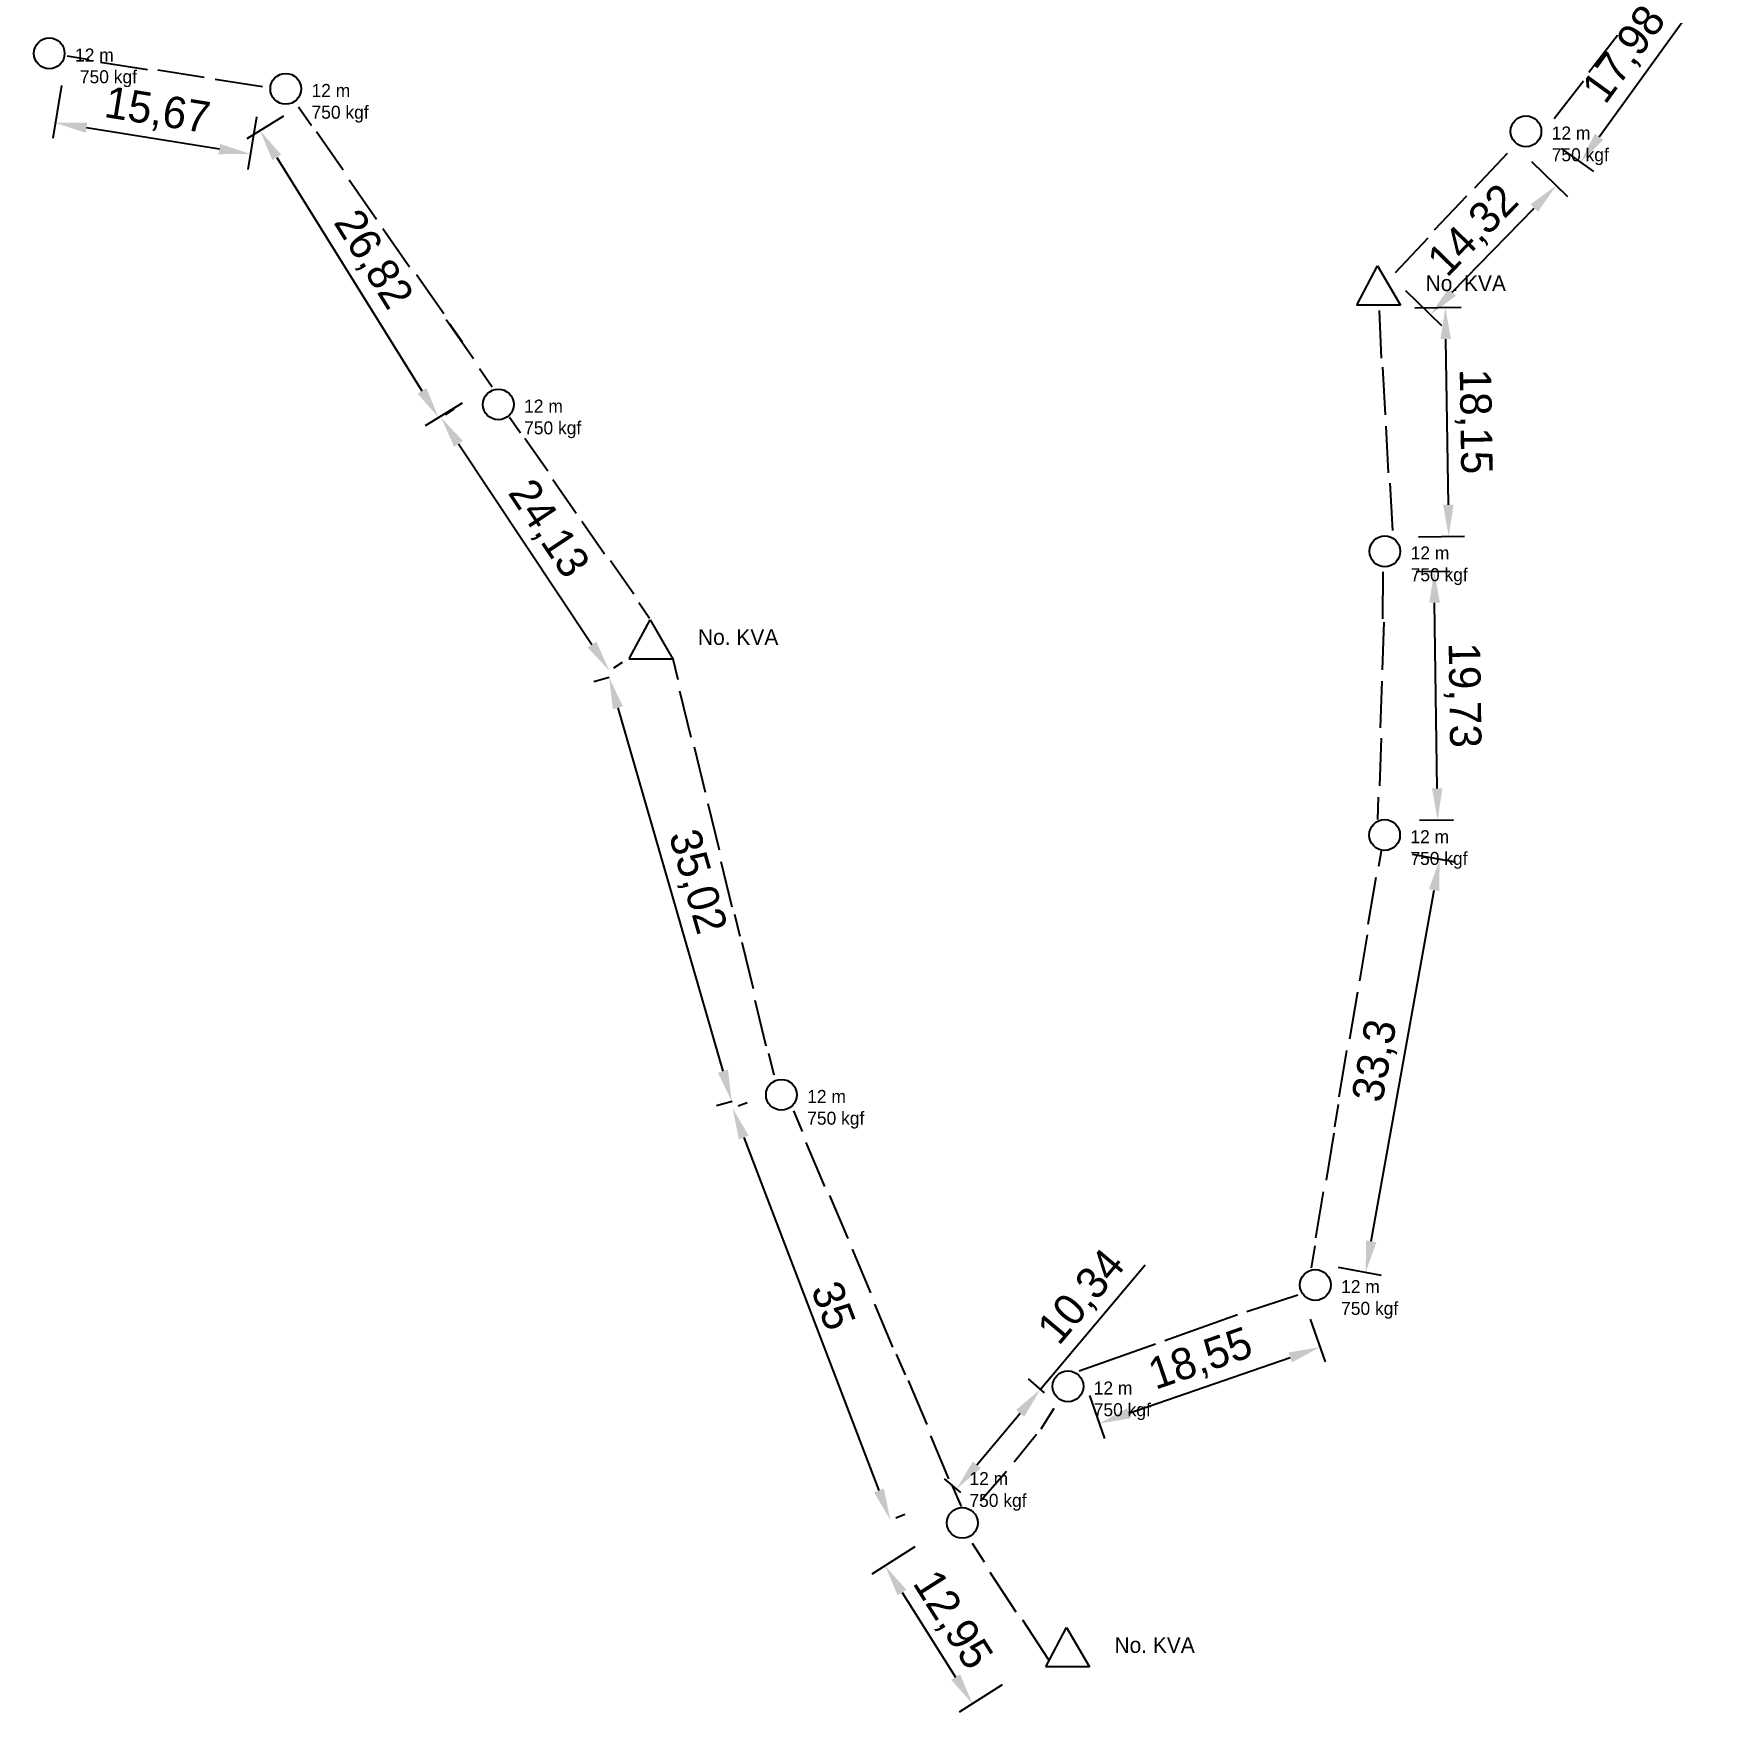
# Model space of a CAD drawing. Header units: millimetres. Extents: x -3588 to 75209, y -3737 to 38254.
# Drawn here: x 29049.7 to 29184, y 6728.9 to 6862.1 of the extents above; entities that cross this region are included whole.
import ezdxf

# ---------------------------------------------------------------- set-up
doc = ezdxf.new("R2010")
doc.units = ezdxf.units.MM
doc.dimstyles.new('ISO-25', dxfattribs={"dimtxt": 2.5, "dimasz": 2.5, "dimexe": 1.25, "dimexo": 0.625, "dimtad": 1, "dimtxsty": 'Standard', "dimcen": 2.5, "dimadec": 0, "dimazin": 0, "dimtfac": 1, "dimtmove": 0, "dimatfit": 3, "dimfxl": 1, "dimarcsym": 0})

# ---------------------------------------------------------------- blocks, each defined once
blk = doc.blocks.new('*D58')
at = {"color": 0, "lineweight": -2, "transparency": 16777216}
for p, q in [((29051.92, 6857.98), (29051.25, 6853.79)), ((29067.4, 6855.5), (29066.73, 6851.31)), ((29064.46, 6852.94), (29053.92, 6854.63))]:
    blk.add_line(p, q, dxfattribs=at)
at = {"color": 0, "transparency": 16777216}
for points in [[(29053.98, 6855.04), (29053.85, 6854.22), (29051.45, 6855.02)], [(29064.52, 6853.35), (29064.39, 6852.53), (29066.93, 6852.55)]]:
    blk.add_solid(points, dxfattribs=at)
at = {"layer": 'Defpoints', "color": 0, "transparency": 16777216}
for p in [(29052.02, 6858.6), (29067.5, 6856.12), (29051.45, 6855.02)]:
    blk.add_point(p, dxfattribs=at)
at = {"color": 0, "transparency": 16777216, "insert": (29059.52, 6855.84), "char_height": 2.5, "attachment_point": 5, "rotation": 350.917}
blk.add_mtext('15,67', dxfattribs=at)
blk = doc.blocks.new('*D60')
at = {"color": 0, "lineweight": -2, "transparency": 16777216}
for p, q in [((29069.55, 6855.55), (29066.63, 6853.74)), ((29069.01, 6852.28), (29080.54, 6833.75)), ((29083.72, 6832.78), (29080.8, 6830.97))]:
    blk.add_line(p, q, dxfattribs=at)
at = {"color": 0, "transparency": 16777216}
for points in [[(29069.37, 6852.5), (29068.66, 6852.06), (29067.69, 6854.4)], [(29080.89, 6833.97), (29080.19, 6833.53), (29081.86, 6831.63)]]:
    blk.add_solid(points, dxfattribs=at)
at = {"layer": 'Defpoints', "color": 0, "transparency": 16777216}
for p in [(29070.08, 6855.88), (29084.25, 6833.11), (29081.86, 6831.63)]:
    blk.add_point(p, dxfattribs=at)
at = {"color": 0, "transparency": 16777216, "insert": (29076.55, 6844.11), "char_height": 2.5, "attachment_point": 5, "rotation": 301.8892}
blk.add_mtext('26,82', dxfattribs=at)
blk = doc.blocks.new('*D61')
at = {"color": 0, "lineweight": -2, "transparency": 16777216}
for p, q in [((29082.41, 6831.87), (29083.09, 6832.33)), ((29083.43, 6829.55), (29094.03, 6813.62)), ((29095.77, 6811.78), (29096.46, 6812.23))]:
    blk.add_line(p, q, dxfattribs=at)
at = {"color": 0, "transparency": 16777216}
for points in [[(29083.78, 6829.79), (29083.09, 6829.32), (29082.05, 6831.64)], [(29094.38, 6813.85), (29093.68, 6813.39), (29095.41, 6811.54)]]:
    blk.add_solid(points, dxfattribs=at)
at = {"layer": 'Defpoints', "color": 0, "transparency": 16777216}
for p in [(29081.89, 6831.53), (29095.25, 6811.43), (29095.41, 6811.54)]:
    blk.add_point(p, dxfattribs=at)
at = {"color": 0, "transparency": 16777216, "insert": (29090.47, 6822.74), "char_height": 2.5, "attachment_point": 5, "rotation": 303.6315}
blk.add_mtext('24,13', dxfattribs=at)
blk = doc.blocks.new('*D62')
at = {"color": 0, "lineweight": -2, "transparency": 16777216}
for p, q in [((29095.41, 6811.01), (29094.19, 6810.66)), ((29096.09, 6808.61), (29104.43, 6779.77)), ((29105.15, 6777.37), (29103.92, 6777.02))]:
    blk.add_line(p, q, dxfattribs=at)
at = {"color": 0, "transparency": 16777216}
for points in [[(29096.49, 6808.72), (29095.69, 6808.49), (29095.39, 6811.01)], [(29104.83, 6779.88), (29104.03, 6779.65), (29105.12, 6777.37)]]:
    blk.add_solid(points, dxfattribs=at)
at = {"layer": 'Defpoints', "color": 0, "transparency": 16777216}
for p in [(29096.01, 6811.19), (29105.75, 6777.55), (29105.12, 6777.37)]:
    blk.add_point(p, dxfattribs=at)
at = {"color": 0, "transparency": 16777216, "insert": (29104.26, 6795.35), "char_height": 2.5, "width": 9.4878, "attachment_point": 5, "rotation": 286.1352}
blk.add_mtext('\\P35,02', dxfattribs=at)
blk = doc.blocks.new('*D63')
at = {"color": 0, "lineweight": -2, "transparency": 16777216}
for p, q in [((29105.63, 6777.01), (29106.36, 6777.28)), ((29106.08, 6774.5), (29116.81, 6746.49)), ((29118.15, 6744.32), (29118.87, 6744.6))]:
    blk.add_line(p, q, dxfattribs=at)
at = {"color": 0, "transparency": 16777216}
for points in [[(29106.47, 6774.65), (29105.69, 6774.35), (29105.19, 6776.84)], [(29117.2, 6746.64), (29116.42, 6746.34), (29117.71, 6744.15)]]:
    blk.add_solid(points, dxfattribs=at)
at = {"layer": 'Defpoints', "color": 0, "transparency": 16777216}
for p in [(29105.05, 6776.78), (29117.56, 6744.1), (29117.71, 6744.15)]:
    blk.add_point(p, dxfattribs=at)
at = {"color": 0, "transparency": 16777216, "insert": (29113.2, 6761.16), "char_height": 2.5, "attachment_point": 5, "rotation": 290.954}
blk.add_mtext('35', dxfattribs=at)
blk = doc.blocks.new('*D64')
at = {"color": 0, "lineweight": -2, "transparency": 16777216}
for p, q in [((29119.67, 6742.01), (29116.24, 6739.84)), ((29118.64, 6738.4), (29122.89, 6731.68)), ((29126.6, 6731.07), (29123.18, 6728.9))]:
    blk.add_line(p, q, dxfattribs=at)
at = {"color": 0, "transparency": 16777216}
for points in [[(29118.99, 6738.62), (29118.29, 6738.17), (29117.3, 6740.51)], [(29123.25, 6731.91), (29122.54, 6731.46), (29124.23, 6729.57)]]:
    blk.add_solid(points, dxfattribs=at)
at = {"layer": 'Defpoints', "color": 0, "transparency": 16777216}
for p in [(29120.2, 6742.34), (29127.13, 6731.41), (29124.23, 6729.57)]:
    blk.add_point(p, dxfattribs=at)
at = {"color": 0, "transparency": 16777216, "insert": (29122.53, 6736.15), "char_height": 2.5, "attachment_point": 5, "rotation": 302.3685}
blk.add_mtext('12,95', dxfattribs=at)
blk = doc.blocks.new('*D65')
at = {"color": 0, "lineweight": -2, "transparency": 16777216}
for p, q in [((29129.63, 6754.53), (29137.95, 6764.41)), ((29129.96, 6754.25), (29128.67, 6755.34)), ((29124.58, 6748.53), (29128.02, 6752.62)), ((29123.3, 6746.34), (29122.01, 6747.42))]:
    blk.add_line(p, q, dxfattribs=at)
at = {"color": 0, "transparency": 16777216}
for points in [[(29127.7, 6752.89), (29128.34, 6752.35), (29129.63, 6754.53)], [(29124.26, 6748.8), (29124.9, 6748.26), (29122.97, 6746.62)]]:
    blk.add_solid(points, dxfattribs=at)
at = {"layer": 'Defpoints', "color": 0, "transparency": 16777216}
for p in [(29129.63, 6754.53), (29130.44, 6753.85), (29123.78, 6745.94)]:
    blk.add_point(p, dxfattribs=at)
at = {"color": 0, "transparency": 16777216, "insert": (29133, 6761.77), "char_height": 2.5, "attachment_point": 5, "rotation": 49.9081}
blk.add_mtext('10,34', dxfattribs=at)
blk = doc.blocks.new('*D66')
at = {"color": 0, "lineweight": -2, "transparency": 16777216}
for p, q in [((29151.04, 6760.08), (29152.22, 6756.69)), ((29136.65, 6752.62), (29149.45, 6757.05)), ((29133.52, 6754.02), (29134.7, 6750.62))]:
    blk.add_line(p, q, dxfattribs=at)
at = {"color": 0, "transparency": 16777216}
for points in [[(29149.31, 6757.44), (29149.59, 6756.66), (29151.81, 6757.87)], [(29136.51, 6753.01), (29136.79, 6752.22), (29134.29, 6751.8)]]:
    blk.add_solid(points, dxfattribs=at)
at = {"layer": 'Defpoints', "color": 0, "transparency": 16777216}
for p in [(29150.84, 6760.67), (29151.81, 6757.87), (29133.32, 6754.61)]:
    blk.add_point(p, dxfattribs=at)
at = {"color": 0, "transparency": 16777216, "insert": (29142.37, 6756.8), "char_height": 2.5, "attachment_point": 5, "rotation": 19.0946}
blk.add_mtext('18,55', dxfattribs=at)
blk = doc.blocks.new('*D67')
at = {"color": 0, "lineweight": -2, "transparency": 16777216}
for p, q in [((29159.13, 6796.98), (29162.54, 6796.37)), ((29155.88, 6766.27), (29160.87, 6794.13)), ((29153.26, 6764.2), (29156.67, 6763.59))]:
    blk.add_line(p, q, dxfattribs=at)
at = {"color": 0, "transparency": 16777216}
for points in [[(29160.46, 6794.2), (29161.28, 6794.06), (29161.31, 6796.59)], [(29155.47, 6766.34), (29156.29, 6766.19), (29155.44, 6763.81)]]:
    blk.add_solid(points, dxfattribs=at)
at = {"layer": 'Defpoints', "color": 0, "transparency": 16777216}
for p in [(29158.52, 6797.09), (29161.31, 6796.59), (29152.65, 6764.31)]:
    blk.add_point(p, dxfattribs=at)
at = {"color": 0, "transparency": 16777216, "insert": (29156.32, 6780.57), "char_height": 2.5, "attachment_point": 5, "rotation": 79.8511}
blk.add_mtext('33,3', dxfattribs=at)
blk = doc.blocks.new('*D68')
at = {"color": 0, "lineweight": -2, "transparency": 16777216}
for p, q in [((29159.44, 6819.41), (29162.13, 6819.45)), ((29161.11, 6802.2), (29160.91, 6816.93)), ((29159.72, 6799.68), (29162.4, 6799.72))]:
    blk.add_line(p, q, dxfattribs=at)
at = {"color": 0, "transparency": 16777216}
for points in [[(29161.33, 6816.94), (29160.49, 6816.93), (29160.88, 6819.43)], [(29161.53, 6802.21), (29160.7, 6802.2), (29161.15, 6799.7)]]:
    blk.add_solid(points, dxfattribs=at)
at = {"layer": 'Defpoints', "color": 0, "transparency": 16777216}
for p in [(29158.82, 6819.4), (29160.88, 6819.43), (29159.09, 6799.67)]:
    blk.add_point(p, dxfattribs=at)
at = {"color": 0, "transparency": 16777216, "insert": (29163.1, 6809.6), "char_height": 2.5, "attachment_point": 5, "rotation": 270.7912}
blk.add_mtext('19,73', dxfattribs=at)
blk = doc.blocks.new('*D69')
at = {"color": 0, "lineweight": -2, "transparency": 16777216}
for p, q in [((29159.35, 6840.33), (29163.01, 6840.38)), ((29162, 6824.71), (29161.8, 6837.86)), ((29159.63, 6822.18), (29163.28, 6822.23))]:
    blk.add_line(p, q, dxfattribs=at)
at = {"color": 0, "transparency": 16777216}
for points in [[(29162.21, 6837.87), (29161.38, 6837.86), (29161.76, 6840.36)], [(29162.41, 6824.72), (29161.58, 6824.71), (29162.03, 6822.21)]]:
    blk.add_solid(points, dxfattribs=at)
at = {"layer": 'Defpoints', "color": 0, "transparency": 16777216}
for p in [(29158.73, 6840.32), (29161.76, 6840.36), (29159, 6822.17)]:
    blk.add_point(p, dxfattribs=at)
at = {"color": 0, "transparency": 16777216, "insert": (29163.98, 6831.32), "char_height": 2.5, "attachment_point": 5, "rotation": 270.8686}
blk.add_mtext('18,15', dxfattribs=at)
blk = doc.blocks.new('*D70')
at = {"color": 0, "lineweight": -2, "transparency": 16777216}
for p, q in [((29168.61, 6851.96), (29171.46, 6849.17)), ((29162.31, 6841.59), (29168.82, 6848.26)), ((29158.6, 6841.72), (29161.46, 6838.93))]:
    blk.add_line(p, q, dxfattribs=at)
at = {"color": 0, "transparency": 16777216}
for points in [[(29168.52, 6848.55), (29169.12, 6847.97), (29170.57, 6850.05)], [(29162.02, 6841.88), (29162.61, 6841.3), (29160.57, 6839.8)]]:
    blk.add_solid(points, dxfattribs=at)
at = {"layer": 'Defpoints', "color": 0, "transparency": 16777216}
for p in [(29168.16, 6852.4), (29170.57, 6850.05), (29158.16, 6842.16)]:
    blk.add_point(p, dxfattribs=at)
at = {"color": 0, "transparency": 16777216, "insert": (29164.08, 6846.38), "char_height": 2.5, "attachment_point": 5, "rotation": 45.6807}
blk.add_mtext('14,32', dxfattribs=at)
blk = doc.blocks.new('*D71')
at = {"color": 0, "lineweight": -2, "transparency": 16777216}
for p, q in [((29181.5, 6867.55), (29184.05, 6865.71)), ((29173.96, 6853.91), (29181.57, 6864.42)), ((29170.96, 6852.99), (29173.51, 6851.15))]:
    blk.add_line(p, q, dxfattribs=at)
at = {"color": 0, "transparency": 16777216}
for points in [[(29181.23, 6864.66), (29181.91, 6864.17), (29183.04, 6866.44)], [(29173.62, 6854.15), (29174.3, 6853.66), (29172.49, 6851.88)]]:
    blk.add_solid(points, dxfattribs=at)
at = {"layer": 'Defpoints', "color": 0, "transparency": 16777216}
for p in [(29181, 6867.92), (29183.04, 6866.44), (29170.45, 6853.36)]:
    blk.add_point(p, dxfattribs=at)
at = {"color": 0, "transparency": 16777216, "insert": (29176.08, 6860.38), "char_height": 2.5, "attachment_point": 5, "rotation": 54.0938}
blk.add_mtext('17,98', dxfattribs=at)

msp = doc.modelspace()

# ---------------------------------------------------------------- linework, layer by layer
at = {"color": 10}
for p, q in [((29173.144, 6859.042), (29175.423, 6861.967)), ((29052.378, 6860.33), (29054.136, 6860.055)), ((29055.026, 6859.842), (29058.761, 6859.256)), ((29059.581, 6859.219), (29063.245, 6858.644)), ((29064.136, 6858.495), (29067.871, 6857.909)), ((29170.39, 6855.361), (29172.714, 6858.343)), ((29071.769, 6854.791), (29070.751, 6856.25)), ((29074.293, 6851.27), (29072.171, 6854.311)), ((29164.097, 6849.869), (29166.706, 6852.605)), ((29076.928, 6847.359), (29074.764, 6850.46)), ((29160.909, 6846.535), (29163.467, 6849.22)), ((29079.56, 6843.571), (29077.438, 6846.612)), ((29157.803, 6843.146), (29160.411, 6845.883)), ((29154.762, 6840.613), (29156.389, 6843.668)), ((29156.389, 6843.668), (29158.211, 6840.548)), ((29082.264, 6839.853), (29080.1, 6842.954)), ((29158.211, 6840.548), (29154.709, 6840.548)), ((29084.638, 6836.294), (29082.474, 6839.395)), ((29156.695, 6836.341), (29156.544, 6840.118)), ((29083.745, 6837.605), (29082.727, 6839.064)), ((29086.119, 6834.046), (29085.101, 6835.505)), ((29157.013, 6831.854), (29156.804, 6835.629)), ((29088.368, 6830.386), (29087.497, 6831.634)), ((29090.526, 6827.375), (29088.711, 6829.976)), ((29157.259, 6827.247), (29157.054, 6830.95)), ((29092.78, 6824.03), (29090.929, 6826.682)), ((29157.602, 6822.663), (29157.393, 6826.438)), ((29095.031, 6820.79), (29093.216, 6823.391)), ((29097.343, 6817.61), (29095.493, 6820.262)), ((29156.804, 6815.669), (29156.827, 6819.378)), ((29098.61, 6815.687), (29097.739, 6816.935)), ((29097.013, 6812.535), (29098.64, 6815.591)), ((29098.64, 6815.591), (29100.462, 6812.47)), ((29156.783, 6811.619), (29156.903, 6815.398)), ((29100.462, 6812.47), (29096.961, 6812.47)), ((29100.422, 6812.58), (29100.841, 6810.851)), ((29100.986, 6809.947), (29101.876, 6806.273)), ((29156.627, 6807.009), (29156.745, 6810.716)), ((29156.57, 6802.412), (29156.691, 6806.191)), ((29102.156, 6805.502), (29103.029, 6801.897)), ((29103.234, 6801.017), (29104.124, 6797.342)), ((29156.413, 6799.724), (29156.47, 6801.503)), ((29104.269, 6796.416), (29105.143, 6792.812)), ((29156.664, 6797.235), (29156.459, 6796.015)), ((29156.237, 6795.127), (29155.609, 6791.399)), ((29105.343, 6792.219), (29105.762, 6790.49)), ((29105.928, 6789.99), (29106.819, 6786.316)), ((29155.562, 6790.58), (29154.946, 6786.923)), ((29154.787, 6786.033), (29154.159, 6782.304)), ((29106.964, 6785.389), (29107.837, 6781.785)), ((29108.037, 6781.192), (29108.456, 6779.463)), ((29153.928, 6781.396), (29153.312, 6777.739)), ((29110.025, 6776.606), (29110.719, 6774.968)), ((29153.262, 6777.115), (29152.967, 6775.361)), ((29152.923, 6774.835), (29152.295, 6771.107)), ((29111.009, 6774.1), (29112.484, 6770.619)), ((29112.885, 6769.903), (29114.331, 6766.488)), ((29152.064, 6770.199), (29151.448, 6766.541)), ((29114.676, 6765.652), (29116.151, 6762.171)), ((29151.399, 6765.918), (29151.103, 6764.163)), ((29116.444, 6761.281), (29117.891, 6757.866)), ((29118.185, 6757.314), (29118.879, 6755.675)), ((29119.124, 6755.209), (29120.599, 6751.728)), ((29120.893, 6750.837), (29122.34, 6747.423)), ((29122.633, 6746.87), (29123.327, 6745.232)), ((29124.199, 6742.308), (29125.172, 6740.819)), ((29125.612, 6740.016), (29127.681, 6736.852)), ((29128.202, 6736.218), (29130.232, 6733.114)), ((29130.068, 6732.55), (29131.695, 6735.606)), ((29131.695, 6735.606), (29133.516, 6732.485)), ((29133.516, 6732.485), (29130.015, 6732.485))]:
    msp.add_line(p, q, dxfattribs=at)
at = {"color": 1}
for p, q in [((29146.013, 6760.694), (29150.053, 6762.014)), ((29139.487, 6758.404), (29145.275, 6760.461)), ((29132.689, 6755.998), (29138.749, 6758.132)), ((29130.683, 6753.007), (29129.648, 6751.348)), ((29129.31, 6750.939), (29127.553, 6748.75)), ((29126.927, 6748.004), (29124.857, 6745.647))]:
    msp.add_line(p, q, dxfattribs=at)
at = {"color": 10}
for centre in [(29050.958, 6860.533), (29069.728, 6857.719), (29168.157, 6854.342), (29086.601, 6832.672), (29156.963, 6821.018), (29156.94, 6798.503), (29109.068, 6777.89), (29151.442, 6762.799), (29131.809, 6754.756), (29123.423, 6743.919)]:
    msp.add_circle(centre, 1.222, dxfattribs=at)

# ---------------------------------------------------------------- texts
at = {"color": 10, "attachment_point": 1}
for s, width, gutter_width, insert, char_height in [('12 m^J 750 kgf ', 21.10344, 5.166, (29053.006, 6860.917), 1.03321), ('12 m^J750 kgf ', 21.10344, 5.166, (29071.776, 6858.103), 1.03321), ('12 m^J750 kgf ', 21.10344, 5.166, (29170.205, 6854.727), 1.03321), ('No. KVA', 17.75852, 6.215, (29160.196, 6842.913), 1.243), ('12 m^J750 kgf ', 21.10344, 5.166, (29088.649, 6833.056), 1.03321), ('12 m^J750 kgf ', 21.10344, 5.166, (29159.01, 6821.402), 1.03321), ('No. KVA', 17.75852, 6.215, (29102.447, 6814.836), 1.243), ('12 m^J750 kgf ', 21.10344, 5.166, (29158.988, 6798.887), 1.03321), ('12 m^J750 kgf ', 21.10344, 5.166, (29111.116, 6778.274), 1.03321), ('12 m^J750 kgf ', 21.10344, 5.166, (29153.49, 6763.183), 1.03321), ('12 m^J750 kgf ', 21.10344, 5.166, (29133.857, 6755.14), 1.03321), ('12 m^J750 kgf ', 21.10344, 5.166, (29123.992, 6747.948), 1.03321), ('No. KVA', 17.75852, 6.215, (29135.502, 6734.851), 1.243)]:
    msp.add_mtext_dynamic_manual_height_columns(s, width=width, gutter_width=gutter_width, heights=[0], dxfattribs=dict(at, insert=insert, char_height=char_height))

# ---------------------------------------------------------------- dimensions: what is measured, and where the dimension line sits
at = {"color": 1}
for p1, p2, distance, picture, middle in [((29170.454, 6853.358), (29180.997, 6867.918), -2.518, '*D71', (29176.078, 6860.383)), ((29067.497, 6856.121), (29052.019, 6858.596), 3.619, '*D58', (29059.515, 6855.842)), ((29070.081, 6855.885), (29084.249, 6833.113), -2.812, '*D60', (29076.546, 6844.114)), ((29158.157, 6842.157), (29168.16, 6852.401), -3.368, '*D70', (29164.078, 6846.381)), ((29159.001, 6822.168), (29158.725, 6840.317), -3.034, '*D69', (29163.98, 6831.32)), ((29081.887, 6831.529), (29095.253, 6811.434), 0.194, '*D61', (29090.466, 6822.742)), ((29159.09, 6799.673), (29158.818, 6819.404), -2.058, '*D68', (29163.095, 6809.596)), ((29152.648, 6764.306), (29158.517, 6797.089), -2.834, '*D67', (29156.321, 6780.565)), ((29105.047, 6776.783), (29117.564, 6744.097), 0.152, '*D63', (29113.198, 6761.165)), ((29123.778, 6745.935), (29130.439, 6753.848), 1.06, '*D65', (29132.999, 6761.769)), ((29133.315, 6754.607), (29150.84, 6760.674), -2.97, '*D66', (29142.368, 6756.802)), ((29120.196, 6742.343), (29127.128, 6731.406), -3.428, '*D64', (29122.526, 6736.155))]:
    dim = msp.add_aligned_dim(p1=p1, p2=p2, distance=distance, dimstyle='ISO-25', dxfattribs=at)
    dim.commit()
    dim.dimension.update_dxf_attribs({"geometry": picture, "text_midpoint": middle})
dim = msp.add_aligned_dim(p1=(29096.015, 6811.188), p2=(29105.747, 6777.548), distance=-0.649, text='\\P<>', dimstyle='ISO-25', dxfattribs=at)
dim.commit()
dim.dimension.update_dxf_attribs({"geometry": '*D62', "text_midpoint": (29104.26, 6795.346)})

doc.saveas('drawing.dxf')
